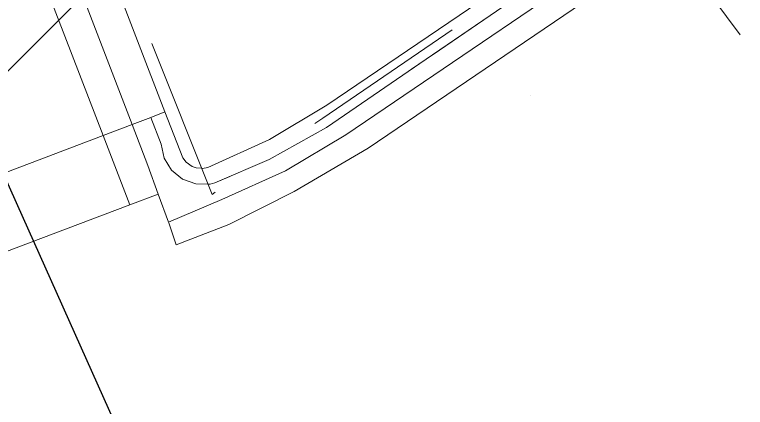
# Model space of a CAD drawing. Header units: metres. Extents: x 0 to 105485, y 0 to 425721.
# Drawn here: x 105138.44 to 105150.53, y 425242.76 to 425249.25 of the extents above; entities that cross this region are included whole.
import ezdxf

# ---------------------------------------------------------------- set-up
doc = ezdxf.new("R2010")
doc.units = ezdxf.units.M
doc.header["$MEASUREMENT"] = 0
doc.linetypes.add('IE-TERREINAFSCHEIDING_KUNSTMATIG-SO', pattern=[11, 4, -1, 4, -2])
doc.linetypes.add('KG-PERCEEL-SO', pattern=[19, 5.5, -4, 5.5, -4])
for name, color, linetype, lineweight in [('B-XX-GK-KADEMUUR-G', 150, 'Continuous', 18), ('B-XX-IE-MEUBILAIR-G', 7, 'Continuous', 18), ('B-XX-IE-TERREINAFSCHEIDING_KUNSTMATIG_HEKWERK-G', 20, 'IE-TERREINAFSCHEIDING_KUNSTMATIG-SO', 18), ('B-XX-KG-GRENS_PERCEEL-G', 150, 'KG-PERCEEL-SO', 18), ('B-XX-KW-KUNSTWERK_DEK-G', 170, 'Continuous', 18), ('B-XX-OG-GRENS-G', 7, 'Continuous', 18), ('B-XX-OG-WATER_RIVIER-G', 130, 'Continuous', 18), ('B-XX-VH-GESLOTENVERHARDING-G', 10, 'Continuous', 18), ('B-XX-VH-OPENVERHARDING-G', 90, 'Continuous', 18), ('B-XX-VH-OPENVERHARDING_BETONSTRAATSTEEN-G', 90, 'Continuous', 18)]:
    doc.layers.add(name, color=color, linetype=linetype, lineweight=lineweight)
doc.layers.add('GIS-WEGVAKKEN', color=2, linetype='Continuous')

msp = doc.modelspace()

# ---------------------------------------------------------------- linework, layer by layer
at = {"layer": 'B-XX-GK-KADEMUUR-G', "ltscale": 0.5}
msp.add_lwpolyline([(105136.468, 425257.59), (105140.38, 425247.436), (105140.689, 425247.553), (105140.923, 425247.642), (105137.013, 425257.79)], dxfattribs=at)
msp.add_lwpolyline([(105140.98, 425245.821), (105141.862, 425246.192), (105142.92, 425246.669), (105143.916, 425247.263), (105149.073, 425250.764), (105150.657, 425251.839), (105150.548, 425251.993), (105150.879, 425252.234), (105150.652, 425252.536), (105143.604, 425247.753), (105142.651, 425247.184), (105141.63, 425246.724), (105141.542, 425246.709), (105141.532, 425246.71), (105141.438, 425246.719), (105141.375, 425246.741), (105141.274, 425246.811), (105141.22, 425246.882), (105140.923, 425247.642), (105140.689, 425247.553), (105140.38, 425247.436), (105140.642, 425246.757), (105140.811, 425246.283)], close=True, dxfattribs=at)
at = {"layer": 'B-XX-IE-MEUBILAIR-G', "color": 0, "true_color": 0x604a38}
msp.add_polyline3d([(105146.965, 425247.921, 3.632259837453107), (105146.965, 425247.921, 5.132259837453107)], dxfattribs=at)
at = {"layer": 'B-XX-IE-TERREINAFSCHEIDING_KUNSTMATIG_HEKWERK-G', "ltscale": 0.5, "flags": 128}
msp.add_lwpolyline([(105140.689, 425247.553), (105140.861, 425247.108), (105140.91, 425246.878), (105141.032, 425246.678), (105141.214, 425246.53), (105141.435, 425246.451), (105141.636, 425246.45), (105141.67, 425246.45), (105141.749, 425246.468), (105142.645, 425246.856), (105143.595, 425247.385), (105148.891, 425251.01), (105150.38, 425252.029)], dxfattribs=at)
at = {"layer": 'B-XX-IE-TERREINAFSCHEIDING_KUNSTMATIG_HEKWERK-G', "color": 0, "ltscale": 0.5, "true_color": 0x8c7868}
msp.add_polyline3d([(105140.689, 425247.553, 0), (105140.861, 425247.108, 3.57039999961853), (105140.91, 425246.878, 3.637785223558875), (105141.032, 425246.678, 3.700739354422014), (105141.214, 425246.53, 3.700863930780735), (105141.435, 425246.451, 3.69022108352031), (105141.636, 425246.45, 3.674930495501902), (105141.67, 425246.45, 3.672187487881729), (105141.749, 425246.468, 3.667573225653644), (105142.645, 425246.856, 3.678572712289416), (105143.595, 425247.385, 3.691682006602328), (105145.3603333333, 425248.5933333333, 3.680136336829319), (105147.1256666667, 425249.8016666667, 3.695274490777016), (105148.891, 425251.01, 3.717936740361048), (105150.38, 425252.029, 3.637279038703835)], dxfattribs=at)
at = {"layer": 'B-XX-KG-GRENS_PERCEEL-G', "ltscale": 0.5, "flags": 128}
for points in [[(105137.119, 425257.57), (105139.783, 425251.089), (105141.705, 425246.278), (105143.533, 425247.542), (105148.804, 425251.127)], [(105148.804, 425251.127), (105152.07, 425246.722), (105151.8, 425246.516), (105152.065, 425246.186), (105152.694, 425246.656), (105155.45, 425248.678), (105156.098, 425247.817), (105159.006, 425250.083), (105159.185, 425250.111)]]:
    msp.add_lwpolyline(points, dxfattribs=at)
at = {"layer": 'B-XX-KW-KUNSTWERK_DEK-G', "ltscale": 0.5}
msp.add_lwpolyline([(105128.63, 425258.958), (105132.614, 425248.384), (105132.862, 425248.513), (105133.063, 425248.618), (105134.521, 425245.211), (105135.455, 425245.565), (105139.902, 425247.254), (105140.38, 425247.436), (105140.689, 425247.553), (105140.923, 425247.642), (105137.013, 425257.79)], dxfattribs=at)
at = {"layer": 'B-XX-OG-GRENS-G'}
msp.add_polyline3d([(105142.5, 425252.5, 4.019000053405762), (105137.5, 425247.5, 3.589797496795654), (105127.5, 425237.5, 3.368468523025513), (105112.5, 425237.5, 1.848091244697571), (105107.5, 425237.5, 2.060622692108154), (105097.5, 425227.5, 3.33296275138855), (105092.5, 425227.5, 3.275355577468872), (105087.5, 425227.5, 3.252472639083862), (105077.5, 425232.5, 3.301164388656616), (105072.5, 425232.5, 3.290950059890747), (105067.5, 425232.5, 3.32999062538147)], dxfattribs=at)
at = {"layer": 'B-XX-OG-WATER_RIVIER-G', "ltscale": 0.5}
msp.add_lwpolyline([(105124.434, 425242.271), (105127.815, 425243.408), (105130.776, 425244.254), (105133.836, 425245.128), (105133.894, 425244.949), (105134.521, 425245.211), (105135.455, 425245.565), (105139.902, 425247.254), (105140.38, 425247.436), (105140.689, 425247.553), (105140.923, 425247.642), (105141.22, 425246.882), (105141.274, 425246.811), (105141.375, 425246.741), (105141.438, 425246.719), (105141.532, 425246.71), (105141.542, 425246.709), (105141.63, 425246.724), (105142.651, 425247.184), (105143.604, 425247.753), (105150.652, 425252.536)], dxfattribs=at)
at = {"layer": 'B-XX-VH-GESLOTENVERHARDING-G', "ltscale": 0.5}
msp.add_lwpolyline([(105140.34, 425246.106), (105140.811, 425246.283), (105140.642, 425246.757), (105140.38, 425247.436), (105139.902, 425247.254)], close=True, dxfattribs=at)
at = {"layer": 'B-XX-VH-OPENVERHARDING-G', "ltscale": 0.5}
for points in [[(105140.38, 425247.436), (105136.468, 425257.59), (105136.413, 425257.77), (105136.397, 425257.871), (105136.388, 425257.93), (105136.384, 425258.105), (105136.4, 425258.256), (105136.439, 425258.416), (105136.48, 425258.528), (105136.534, 425258.641), (105136.609, 425258.762), (105136.694, 425258.869), (105136.821, 425258.994), (105138.387, 425260.287), (105139.201, 425260.9), (105140.975, 425261.97), (105142.778, 425263.068), (105141.359, 425265.153), (105134.353, 425261.744), (105135.93, 425257.636), (105136.851, 425255.236), (105138.513, 425250.861), (105139.902, 425247.254)], [(105130.188, 425259.717), (105131.348, 425256.411), (105134.571, 425247.978), (105135.296, 425246.038), (105135.455, 425245.565), (105139.902, 425247.254), (105138.513, 425250.861), (105136.851, 425255.236), (105135.93, 425257.636), (105134.353, 425261.744)], [(105135.844, 425244.408), (105135.963, 425244.453), (105140.34, 425246.106), (105139.902, 425247.254), (105135.455, 425245.565)]]:
    msp.add_lwpolyline(points, close=True, dxfattribs=at)
msp.add_lwpolyline([(105149.306, 425250.45), (105144.286, 425247.046), (105143.063, 425246.326), (105141.98, 425245.778), (105141.109, 425245.442), (105140.985, 425245.806), (105140.98, 425245.821), (105140.811, 425246.283), (105140.34, 425246.106), (105135.963, 425244.453), (105135.844, 425244.408), (105135.931, 425244.152), (105137.825, 425238.556), (105136.811, 425238.224), (105130.402, 425236.484), (105126.901, 425235.136)], dxfattribs=at)
at = {"layer": 'B-XX-VH-OPENVERHARDING_BETONSTRAATSTEEN-G', "ltscale": 0.5}
msp.add_lwpolyline([(105149.073, 425250.764), (105143.916, 425247.263), (105142.92, 425246.669), (105141.862, 425246.192), (105140.98, 425245.821), (105140.985, 425245.806), (105141.109, 425245.442), (105141.98, 425245.778), (105143.063, 425246.326), (105144.286, 425247.046), (105149.306, 425250.45)], dxfattribs=at)
at = {"layer": 'GIS-WEGVAKKEN'}
msp.add_lwpolyline([(105133.9164999984, 425256.2983999997), (105143, 425236)], dxfattribs=at)

doc.saveas('drawing.dxf')
